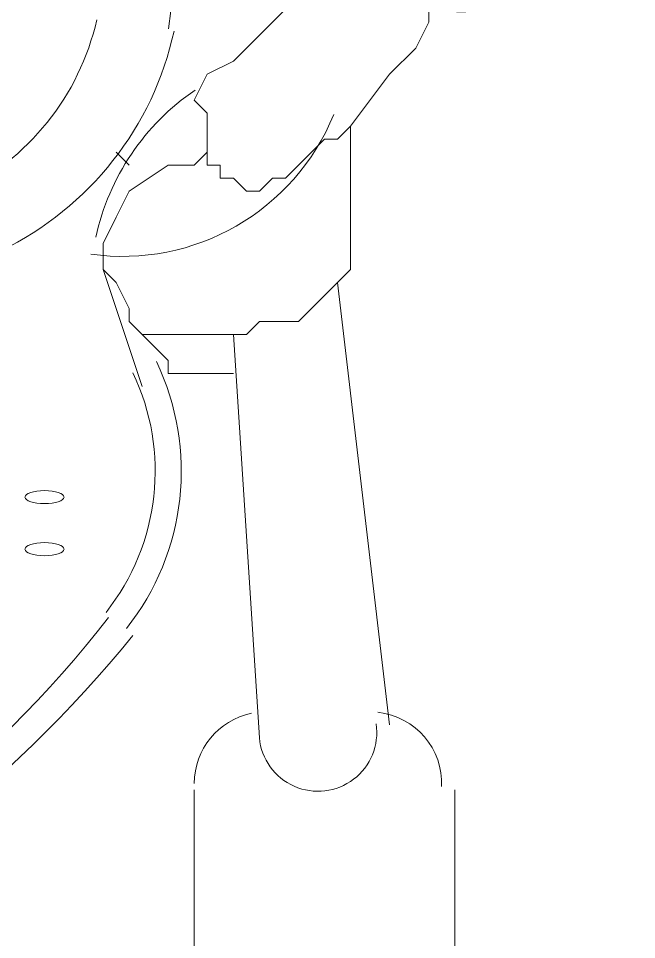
# Model space of a CAD drawing. Header units: metres. Extents: x 29 to 86.9, y -23.2 to 39.7.
# Drawn here: x 75.8663 to 75.9824, y -15.9706 to -15.7975 of the extents above; entities that cross this region are included whole.
import ezdxf

# ---------------------------------------------------------------- set-up
doc = ezdxf.new("R2010")
doc.units = ezdxf.units.M
doc.header["$LTSCALE"] = 100
doc.layers.get('0').update_dxf_attribs({"color": 254})
doc.layers.add('Arqui', color=8, linetype='Continuous', lineweight=0)

# ---------------------------------------------------------------- blocks, each defined once
blk = doc.blocks.new('A$C9582355f')
at = {"layer": 'Arqui'}
for points in [[(46.9460091327656, 7.34625111139394), (46.95334593276556, 7.356033511393889), (46.95823713276553, 7.360924711394091), (46.96068273276552, 7.365815911393838), (46.96068273276552, 7.368261511393939, 0.4491904812993893), (46.99971174228511, 7.398703029356057)], [(46.78387847206153, 7.300482245425883, 0.06904268617275183), (46.87244851730958, 7.333269377474153, -0.06904268617275183), (46.78387847206153, 7.300482245425883, 0.06904268617275183), (46.87223914949351, 7.333708631690115, 0.2302038230443577), (46.89835069841348, 7.36622518255399)], [(46.95081231242699, 7.233919795994552, -1.027903158007371), (46.92888993276557, 7.231307911394197), (46.9239987327656, 7.307121511394143)], [(46.5219064603736, 7.253904008137852, 0.2538010257354681), (46.71092155296554, 7.170920373601803, 0.2538010257354741), (46.90055660515753, 7.253904008137852)], [(46.51976218274962, 7.250555223602078, 0.2278580694968408), (46.71269497980558, 7.16040018499416, 0.2278580694965202), (46.90514648278162, 7.250555223602078)]]:
    blk.add_lwpolyline(points, format="xyb", dxfattribs=at)
for points in [[(46.91910753276562, 7.341359911394193), (46.91910753276562, 7.343805511393839), (46.91910753276562, 7.348696711394041), (46.91666193276552, 7.351142311394142), (46.91910753276562, 7.356033511393889), (46.9239987327656, 7.35847911139399), (46.93133553276556, 7.365815911393838), (46.93622673276553, 7.37070711139404), (46.93867233276552, 7.373152711394141), (46.94111793276562, 7.373152711394141), (46.94845473276558, 7.375598311394242)], [(46.90443393276558, 7.338914311394092), (46.9019883327656, 7.341359911394193)], [(46.90687953276557, 7.297339111394194), (46.89954273276561, 7.319349511394194)], [(46.95334593276556, 7.233753511393843), (46.94356353276561, 7.316903911394093)], [(46.90687953276557, 7.307121511394143), (46.90932513276556, 7.304675911394042), (46.91177073276555, 7.302230311393942), (46.91177073276555, 7.299784711393841), (46.91421633276553, 7.299784711393841), (46.91910753276562, 7.299784711393841), (46.9239987327656, 7.299784711393841)], [(46.91666193276552, 7.187287111394198), (46.91666193276552, 7.221525511394248)], [(46.96557393276561, 7.221525511394248), (46.96557393276561, 7.187287111394198)]]:
    blk.add_lwpolyline(points, dxfattribs=at)
blk.add_lwpolyline([(46.9460091327656, 7.34625111139394), (46.9460091327656, 7.32179511139384), (46.9460091327656, 7.319349511394194), (46.94356353276561, 7.316903911394093), (46.93867233276552, 7.312012711393891), (46.93622673276553, 7.309567111394244), (46.93133553276556, 7.309567111394244), (46.92888993276557, 7.309567111394244), (46.92644433276558, 7.307121511394143), (46.9239987327656, 7.307121511394143), (46.91910753276562, 7.307121511394143), (46.91177073276555, 7.307121511394143), (46.90687953276557, 7.307121511394143), (46.90443393276558, 7.309567111394244), (46.90443393276558, 7.312012711393891), (46.9019883327656, 7.316903911394093), (46.89954273276561, 7.319349511394194), (46.89954273276561, 7.32179511139384), (46.89954273276561, 7.324240711393941), (46.9019883327656, 7.329131911394143), (46.90443393276558, 7.33402311139389), (46.91177073276555, 7.338914311394092), (46.91666193276552, 7.338914311394092), (46.91910753276562, 7.341359911394193), (46.91910753276562, 7.338914311394092), (46.92155313276561, 7.338914311394092), (46.92155313276561, 7.336468711393991), (46.9239987327656, 7.336468711393991), (46.92644433276558, 7.33402311139389), (46.92888993276557, 7.33402311139389), (46.93133553276556, 7.336468711393991), (46.93378113276555, 7.336468711393991), (46.93622673276553, 7.338914311394092), (46.93867233276552, 7.341359911394193), (46.94111793276562, 7.343805511393839), (46.94356353276561, 7.343805511393839)], close=True, dxfattribs=at)
for centre, radius, start, end in [((45.07145949815452, 7.596925139991981), 1.85498488025752, 352.8039437103953, 359.5880114916212), ((46.85429910868896, 7.376821121204102), 0.05991722556732752, 295.8563365098774, 347.7831928874558), ((46.94234067903602, 7.315681140781635), 0.04524353822697471, 124.3212610784964, 167.5634991539318), ((46.90321111151951, 7.364593122325459), 0.04279801544075477, 261.9525491282315, 337.8845305627559), ((46.86652716150519, 7.281442697629245), 0.04768917459674774, 321.6577184458567, 25.58718994604588), ((46.86652711885034, 7.281442692659311), 0.04279800939906906, 321.6577388132278, 25.58716854004212), ((46.9301127182211, 7.222748313813554), 0.01345078545523037, 101.5740174160715, 180.0000103058358), ((46.94967753609518, 7.222748321568815), 0.01345079319686902, 357.3961639779066, 83.69936871666803)]:
    blk.add_arc(centre, radius, start, end, dxfattribs=at)
for points in [[(46.88853753276561, 7.277774311393841), (46.88651152435756, 7.277774311393841), (46.88486913276557, 7.277226839377818), (46.88486913276557, 7.276551511394246)], [(46.89220593276553, 7.276551511394246), (46.89220593276553, 7.277226839377818), (46.89056354117355, 7.277774311393841), (46.88853753276561, 7.277774311393841)], [(46.88486913276557, 7.276551511394246), (46.88486913276557, 7.275876183410219), (46.88651152435756, 7.275328711394195), (46.88853753276561, 7.275328711394195)], [(46.88853753276561, 7.275328711394195), (46.89056354117355, 7.275328711394195), (46.89220593276553, 7.275876183410219), (46.89220593276553, 7.276551511394246)], [(46.88853753276561, 7.267991911393892), (46.88651152435756, 7.267991911393892), (46.88486913276557, 7.267444439377869), (46.88486913276557, 7.266769111393842)], [(46.89220593276553, 7.266769111393842), (46.89220593276553, 7.267444439377869), (46.89056354117355, 7.267991911393892), (46.88853753276561, 7.267991911393892)], [(46.88486913276557, 7.266769111393842), (46.88486913276557, 7.266093783409815), (46.88651152435756, 7.265546311394246), (46.88853753276561, 7.265546311394246)], [(46.88853753276561, 7.265546311394246), (46.89056354117355, 7.265546311394246), (46.89220593276553, 7.266093783409815), (46.89220593276553, 7.266769111393842)]]:
    blk.add_open_spline(points, degree=3, dxfattribs=at)

msp = doc.modelspace()

# ---------------------------------------------------------------- block references
msp.add_blockref('A$C9582355f', (28.98266172889876, -23.16396569870889))

doc.saveas('drawing.dxf')
